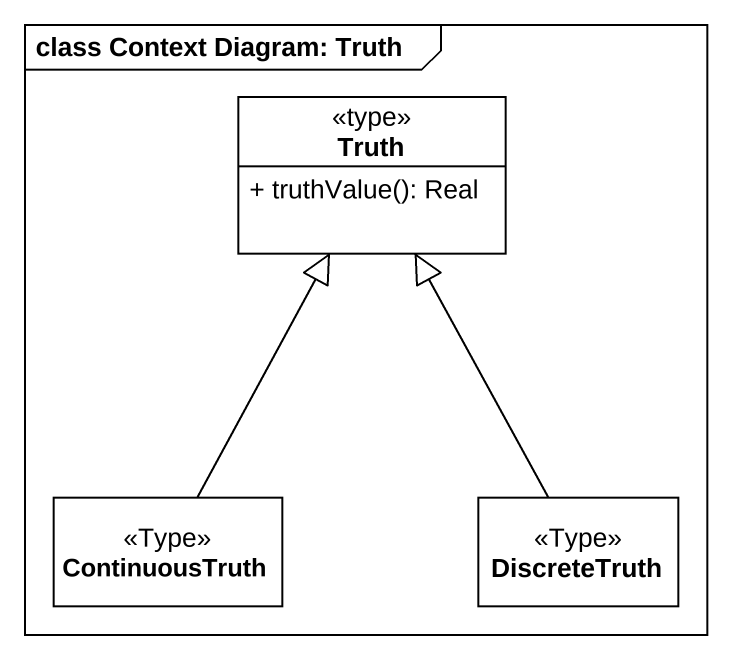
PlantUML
@startuml
mainframe class Context Diagram: Truth
hide circle
hide empty members
skinparam classAttributeIconSize 0
class Truth <<type>> {
  + truthValue(): Real
}
class ContinuousTruth <<Type>>
class DiscreteTruth <<Type>>
ContinuousTruth -up-|> Truth
DiscreteTruth -up-|> Truth
@enduml
